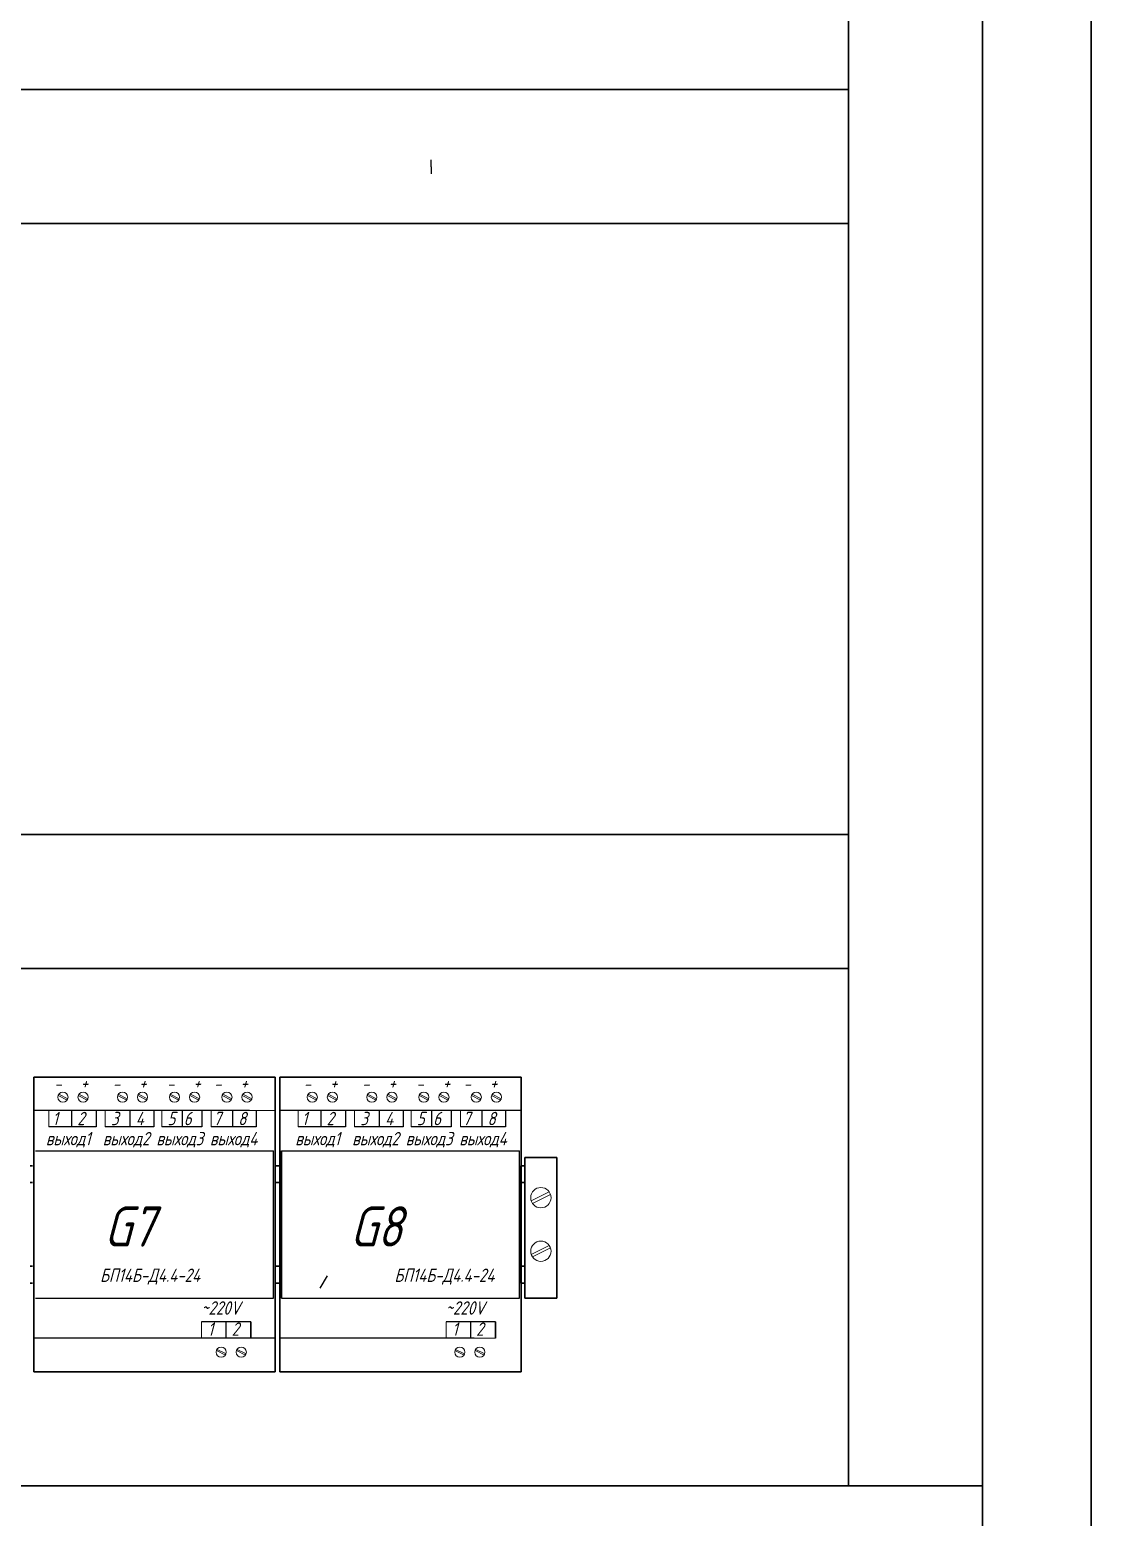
# Model space of a CAD drawing. Header units: millimetres. Extents: x 541 to 3142, y -35 to 600.
# Drawn here: x 724.7 to 803.9, y 346.1 to 457.2 of the extents above; entities that cross this region are included whole.
import ezdxf

# ---------------------------------------------------------------- set-up
doc = ezdxf.new("R2010")
doc.units = ezdxf.units.MM
doc.layers.add('АСУТП', color=7, linetype='Continuous')
doc.styles.add('GOST тип А', font='GOST_A.TTF', dxfattribs={"oblique": 15})

msp = doc.modelspace()

# ---------------------------------------------------------------- linework, layer by layer
at = {"color": 7, "lineweight": 30}
for p, q in [((795.8217, 535.947), (795.8217, 292.1642)), ((785.8217, 524.915), (785.8217, 348.4881)), ((634.5717, 452.7641), (785.8217, 452.7641)), ((634.5717, 442.7641), (785.8217, 442.7641)), ((634.5717, 397.1272), (785.8217, 397.1272)), ((634.5717, 387.1272), (785.8217, 387.1272)), ((725.0046, 357.0127), (725.0046, 379.0127)), ((725.0046, 379.0127), (743.0046, 379.0127)), ((743.0046, 379.0127), (743.0046, 357.0127)), ((743.373, 357.0127), (743.373, 379.0127)), ((743.373, 357.0127), (743.373, 379.0127)), ((743.373, 379.0127), (761.373, 379.0127)), ((761.373, 379.0127), (761.373, 357.0127)), ((724.8869, 372.3877), (724.7229, 372.3877)), ((743.373, 372.3877), (743.0046, 372.3877)), ((761.6521, 372.3877), (761.3559, 372.3877)), ((761.3559, 372.3877), (761.3559, 363.6377)), ((761.6521, 362.5127), (761.6521, 373.0127)), ((764.0521, 373.0127), (761.6521, 373.0127)), ((764.0521, 362.5127), (764.0521, 373.0127)), ((724.7229, 371.1377), (724.8869, 371.1377)), ((724.8869, 371.1377), (724.7229, 371.1377)), ((743.373, 371.1377), (743.0046, 371.1377)), ((761.6521, 371.1377), (761.3559, 371.1377)), ((724.7229, 364.8877), (724.8869, 364.8877)), ((724.8869, 364.8877), (724.7229, 364.8877)), ((743.373, 364.8877), (743.0046, 364.8877)), ((761.6521, 364.8877), (761.3559, 364.8877)), ((724.8869, 363.6377), (724.7229, 363.6377)), ((743.373, 363.6377), (743.0046, 363.6377)), ((761.6521, 363.6377), (761.3559, 363.6377)), ((761.6521, 362.5127), (764.0521, 362.5127)), ((743.0046, 357.0127), (725.0046, 357.0127)), ((761.373, 357.0127), (743.373, 357.0127)), ((634.5717, 348.4881), (795.8217, 348.4881))]:
    msp.add_line(p, q, dxfattribs=at)
at = {"color": 7}
for p, q in [((754.6655, 446.9873), (754.6655, 447.5042)), ((754.6655, 446.9873), (754.6655, 447.5042)), ((754.6655, 446.9873), (754.6655, 446.9873)), ((754.6655, 446.9873), (754.6655, 446.4772)), ((785.8217, 442.7641), (785.8217, 348.4881)), ((741.0949, 376.5127), (725.0046, 376.5127)), ((727.4628, 376.5127), (725.0046, 376.5127)), ((727.8012, 376.5127), (727.8012, 375.2969)), ((729.643, 376.5127), (729.643, 375.2969)), ((732.1678, 376.5127), (732.1678, 375.2969)), ((733.9464, 376.5127), (733.9464, 375.2969)), ((736.0661, 376.5127), (736.0661, 375.2969)), ((737.5415, 376.5127), (737.5415, 375.2969)), ((739.8163, 376.5127), (739.8163, 375.2969)), ((741.5949, 376.5127), (741.5949, 375.2969)), ((761.373, 376.5127), (743.373, 376.5127)), ((746.4197, 376.5127), (746.4197, 375.2969)), ((748.2615, 376.5127), (748.2615, 375.2969)), ((750.7863, 376.5127), (750.7863, 375.2969)), ((752.5649, 376.5127), (752.5649, 375.2969)), ((754.6846, 376.5127), (754.6846, 375.2969)), ((756.16, 376.5127), (756.16, 375.2969)), ((758.4348, 376.5127), (758.4348, 375.2969)), ((760.2134, 376.5127), (760.2134, 375.2969)), ((727.8012, 375.2969), (726.1209, 375.2969)), ((729.643, 375.2969), (727.8012, 375.2969)), ((732.1678, 375.2969), (730.326, 375.2969)), ((733.9464, 375.2969), (732.1678, 375.2969)), ((736.3829, 375.2969), (734.541, 375.2969)), ((737.5415, 375.2969), (736.3829, 375.2969)), ((739.8163, 375.2969), (738.2245, 375.2969)), ((741.5949, 375.2969), (739.8163, 375.2969)), ((746.4197, 375.2969), (744.7394, 375.2969)), ((748.2615, 375.2969), (746.4197, 375.2969)), ((750.7863, 375.2969), (748.9444, 375.2969)), ((752.5649, 375.2969), (750.7863, 375.2969)), ((755.0013, 375.2969), (753.1595, 375.2969)), ((756.16, 375.2969), (755.0013, 375.2969)), ((758.4348, 375.2969), (756.8429, 375.2969)), ((760.2134, 375.2969), (758.4348, 375.2969)), ((725.1296, 373.5127), (742.8796, 373.5127)), ((742.8796, 362.5127), (742.8796, 373.5127)), ((743.498, 373.5127), (743.498, 362.5127)), ((743.498, 362.5127), (743.498, 373.5127)), ((743.498, 373.5127), (761.248, 373.5127)), ((761.248, 362.5127), (761.248, 373.5127)), ((746.3654, 363.2611), (746.9231, 364.1729)), ((725.1296, 362.5127), (742.8796, 362.5127)), ((743.498, 362.5127), (761.248, 362.5127)), ((739.3635, 360.7285), (737.5216, 360.7285)), ((741.2053, 360.7285), (739.3635, 360.7285)), ((739.3635, 359.5127), (739.3635, 360.7285)), ((741.2053, 360.7285), (741.2053, 359.5127)), ((741.2053, 359.5127), (741.2053, 360.7285)), ((757.6135, 360.7285), (755.7716, 360.7285)), ((759.4553, 360.7285), (757.6135, 360.7285)), ((757.6135, 359.5127), (757.6135, 360.7285)), ((759.4553, 360.7285), (759.4553, 359.5127)), ((759.4553, 359.5127), (759.4553, 360.7285)), ((739.3635, 359.5127), (725.0046, 359.5127)), ((743.0046, 359.5127), (739.3635, 359.5127)), ((757.8635, 359.5127), (743.373, 359.5127))]:
    msp.add_line(p, q, dxfattribs=at)
at = {"color": 7, "linetype": 'Continuous', "lineweight": 0}
for p, q in [((727.5279, 377.3952), (726.8549, 377.7306)), ((727.5279, 377.3952), (726.8549, 377.7306)), ((729.0279, 377.3952), (728.3549, 377.7306)), ((729.0279, 377.3952), (728.3549, 377.7306)), ((731.9731, 377.3952), (731.3001, 377.7306)), ((731.9731, 377.3952), (731.3001, 377.7306)), ((733.4731, 377.3952), (732.8001, 377.7306)), ((733.4731, 377.3952), (732.8001, 377.7306)), ((735.8571, 377.3952), (735.1841, 377.7306)), ((735.8571, 377.3952), (735.1841, 377.7306)), ((737.3571, 377.3952), (736.6841, 377.7306)), ((737.3571, 377.3952), (736.6841, 377.7306)), ((739.7711, 377.3952), (739.0982, 377.7306)), ((739.7711, 377.3952), (739.0982, 377.7306)), ((741.2711, 377.3952), (740.5982, 377.7306)), ((741.2711, 377.3952), (740.5982, 377.7306)), ((746.1464, 377.3952), (745.4734, 377.7306)), ((746.1464, 377.3952), (745.4734, 377.7306)), ((747.6464, 377.3952), (746.9734, 377.7306)), ((747.6464, 377.3952), (746.9734, 377.7306)), ((750.5916, 377.3952), (749.9186, 377.7306)), ((750.5916, 377.3952), (749.9186, 377.7306)), ((752.0916, 377.3952), (751.4186, 377.7306)), ((752.0916, 377.3952), (751.4186, 377.7306)), ((754.4755, 377.3952), (753.8026, 377.7306)), ((754.4755, 377.3952), (753.8026, 377.7306)), ((755.9755, 377.3952), (755.3026, 377.7306)), ((755.9755, 377.3952), (755.3026, 377.7306)), ((758.3896, 377.3952), (757.7167, 377.7306)), ((758.3896, 377.3952), (757.7167, 377.7306)), ((759.8896, 377.3952), (759.2167, 377.7306)), ((759.8896, 377.3952), (759.2167, 377.7306)), ((727.4819, 377.303), (726.809, 377.6383)), ((727.4819, 377.303), (726.809, 377.6383)), ((728.9819, 377.303), (728.309, 377.6383)), ((728.9819, 377.303), (728.309, 377.6383)), ((731.9271, 377.303), (731.2542, 377.6383)), ((731.9271, 377.303), (731.2542, 377.6383)), ((733.4271, 377.303), (732.7542, 377.6383)), ((733.4271, 377.303), (732.7542, 377.6383)), ((735.8111, 377.303), (735.1381, 377.6383)), ((735.8111, 377.303), (735.1381, 377.6383)), ((737.3111, 377.303), (736.6381, 377.6383)), ((737.3111, 377.303), (736.6381, 377.6383)), ((739.7252, 377.303), (739.0522, 377.6383)), ((739.7252, 377.303), (739.0522, 377.6383)), ((741.2252, 377.303), (740.5522, 377.6383)), ((741.2252, 377.303), (740.5522, 377.6383)), ((746.1004, 377.303), (745.4275, 377.6383)), ((746.1004, 377.303), (745.4275, 377.6383)), ((747.6004, 377.303), (746.9275, 377.6383)), ((747.6004, 377.303), (746.9275, 377.6383)), ((750.5456, 377.303), (749.8727, 377.6383)), ((750.5456, 377.303), (749.8727, 377.6383)), ((752.0456, 377.303), (751.3727, 377.6383)), ((752.0456, 377.303), (751.3727, 377.6383)), ((754.4296, 377.303), (753.7566, 377.6383)), ((754.4296, 377.303), (753.7566, 377.6383)), ((755.9296, 377.303), (755.2566, 377.6383)), ((755.9296, 377.303), (755.2566, 377.6383)), ((758.3437, 377.303), (757.6707, 377.6383)), ((758.3437, 377.303), (757.6707, 377.6383)), ((759.8437, 377.303), (759.1707, 377.6383)), ((759.8437, 377.303), (759.1707, 377.6383)), ((725.0046, 376.5127), (743.0046, 376.5127)), ((726.1209, 376.5127), (726.1209, 375.2969)), ((726.1209, 375.2969), (726.1209, 376.5127)), ((727.8012, 375.2969), (727.8012, 376.5127)), ((727.8012, 376.5127), (729.643, 376.5127)), ((730.326, 375.2969), (730.326, 376.5127)), ((730.326, 376.5127), (732.1678, 376.5127)), ((732.1678, 375.2969), (732.1678, 376.5127)), ((732.1678, 376.5127), (733.9464, 376.5127)), ((734.541, 375.2969), (734.541, 376.5127)), ((734.541, 376.5127), (736.3829, 376.5127)), ((736.3829, 376.5127), (737.5415, 376.5127)), ((737.9745, 376.5127), (739.8163, 376.5127)), ((738.2245, 375.2969), (738.2245, 376.5127)), ((739.8163, 375.2969), (739.8163, 376.5127)), ((739.8163, 376.5127), (741.5949, 376.5127)), ((743.373, 376.5127), (760.123, 376.5127)), ((744.7394, 376.5127), (744.7394, 375.2969)), ((744.7394, 375.2969), (744.7394, 376.5127)), ((746.4197, 375.2969), (746.4197, 376.5127)), ((746.4197, 376.5127), (748.2615, 376.5127)), ((748.9444, 375.2969), (748.9444, 376.5127)), ((748.9444, 376.5127), (750.7863, 376.5127)), ((750.7863, 375.2969), (750.7863, 376.5127)), ((750.7863, 376.5127), (752.5649, 376.5127)), ((753.1595, 375.2969), (753.1595, 376.5127)), ((753.1595, 376.5127), (755.0013, 376.5127)), ((755.0013, 376.5127), (756.16, 376.5127)), ((756.5929, 376.5127), (758.4348, 376.5127)), ((756.8429, 375.2969), (756.8429, 376.5127)), ((758.4348, 375.2969), (758.4348, 376.5127)), ((758.4348, 376.5127), (760.2134, 376.5127)), ((762.1332, 369.7696), (763.4791, 370.4403)), ((762.2251, 369.5852), (763.571, 370.2558)), ((762.1332, 365.7696), (763.4791, 366.4403)), ((762.2251, 365.5852), (763.571, 366.2558)), ((737.5216, 360.7285), (737.5216, 359.5127)), ((739.3635, 360.7285), (739.3635, 359.5127)), ((755.7716, 360.7285), (755.7716, 359.5127)), ((757.6135, 360.7285), (757.6135, 359.5127)), ((737.5216, 359.5127), (739.3635, 359.5127)), ((739.3635, 359.5127), (741.2053, 359.5127)), ((755.7716, 359.5127), (757.6135, 359.5127)), ((757.6135, 359.5127), (759.4553, 359.5127)), ((739.2986, 358.2559), (738.6256, 358.5913)), ((739.2986, 358.2559), (738.6256, 358.5913)), ((739.3446, 358.3482), (738.6716, 358.6835)), ((739.3446, 358.3482), (738.6716, 358.6835)), ((740.7986, 358.2559), (740.1256, 358.5913)), ((740.7986, 358.2559), (740.1256, 358.5913)), ((740.8446, 358.3482), (740.1716, 358.6835)), ((740.8446, 358.3482), (740.1716, 358.6835)), ((757.1138, 358.2559), (756.4409, 358.5913)), ((757.1138, 358.2559), (756.4409, 358.5913)), ((757.1598, 358.3482), (756.4868, 358.6835)), ((757.1598, 358.3482), (756.4868, 358.6835)), ((758.6138, 358.2559), (757.9409, 358.5913)), ((758.6138, 358.2559), (757.9409, 358.5913)), ((758.6598, 358.3482), (757.9868, 358.6835)), ((758.6598, 358.3482), (757.9868, 358.6835))]:
    msp.add_line(p, q, dxfattribs=at)
for centre, radius in [((727.1684, 377.5168), 0.3795), ((727.1684, 377.5168), 0.3795), ((728.6684, 377.5168), 0.3795), ((728.6684, 377.5168), 0.3795), ((731.6136, 377.5168), 0.3795), ((731.6136, 377.5168), 0.3795), ((733.1136, 377.5168), 0.3795), ((733.1136, 377.5168), 0.3795), ((735.4976, 377.5168), 0.3795), ((735.4976, 377.5168), 0.3795), ((736.9976, 377.5168), 0.3795), ((736.9976, 377.5168), 0.3795), ((739.4117, 377.5168), 0.3795), ((739.4117, 377.5168), 0.3795), ((740.9117, 377.5168), 0.3795), ((740.9117, 377.5168), 0.3795), ((745.7869, 377.5168), 0.3795), ((745.7869, 377.5168), 0.3795), ((747.2869, 377.5168), 0.3795), ((747.2869, 377.5168), 0.3795), ((750.2321, 377.5168), 0.3795), ((750.2321, 377.5168), 0.3795), ((751.7321, 377.5168), 0.3795), ((751.7321, 377.5168), 0.3795), ((754.1161, 377.5168), 0.3795), ((754.1161, 377.5168), 0.3795), ((755.6161, 377.5168), 0.3795), ((755.6161, 377.5168), 0.3795), ((758.0302, 377.5168), 0.3795), ((758.0302, 377.5168), 0.3795), ((759.5302, 377.5168), 0.3795), ((759.5302, 377.5168), 0.3795), ((762.8521, 370.0127), 0.7589), ((762.8521, 366.0127), 0.7589), ((738.9851, 358.4697), 0.3795), ((738.9851, 358.4697), 0.3795), ((740.4851, 358.4697), 0.3795), ((740.4851, 358.4697), 0.3795), ((756.8003, 358.4697), 0.3795), ((756.8003, 358.4697), 0.3795), ((758.3003, 358.4697), 0.3795), ((758.3003, 358.4697), 0.3795)]:
    msp.add_circle(centre, radius, dxfattribs=at)
at = {"layer": 'АСУТП', "color": 7, "lineweight": 30}
for p, q in [((803.9467, 554.697), (803.9467, 254.697)), ((795.8217, 541.947), (795.8217, 267.447))]:
    msp.add_line(p, q, dxfattribs=at)

# ---------------------------------------------------------------- texts
at = {"color": 7, "linetype": 'Continuous', "lineweight": 0, "style": 'GOST тип А', "oblique": 15}
for s, p in [('-', (726.5088, 378.0164)), ('+', (728.4936, 378.0885)), ('-', (730.8754, 378.0164)), ('+', (732.8602, 378.0885)), ('-', (734.919, 378.0164)), ('+', (736.9038, 378.0885)), ('-', (738.4429, 378.0164)), ('+', (740.4277, 378.0885)), ('-', (745.1272, 378.0164)), ('+', (747.1121, 378.0885)), ('-', (749.4939, 378.0164)), ('+', (751.4787, 378.0885)), ('-', (753.5375, 378.0164)), ('+', (755.5223, 378.0885)), ('-', (757.0614, 378.0164)), ('+', (759.0462, 378.0885)), ('1', (726.393, 375.423)), ('2', (728.2348, 375.423)), ('3', (730.7596, 375.423)), ('4', (732.6015, 375.423)), ('5', (734.9747, 375.423)), ('6', (736.192, 375.423)), ('7', (738.4081, 375.423)), ('8', (740.25, 375.423)), ('1', (745.0115, 375.423)), ('2', (746.8533, 375.423)), ('3', (749.3781, 375.423)), ('4', (751.22, 375.423)), ('5', (753.5932, 375.423)), ('6', (754.8104, 375.423)), ('7', (757.0266, 375.423)), ('8', (758.8685, 375.423)), ('выход1', (725.893, 373.923)), ('выход2', (730.143, 373.923)), ('выход3', (734.143, 373.923)), ('выход4', (738.143, 373.923)), ('выход1', (744.5115, 373.923)), ('выход2', (748.7615, 373.923)), ('выход3', (752.7615, 373.923)), ('выход4', (756.7615, 373.923)), ('БП14Б-Д4.4-24', (729.9378, 363.7192)), ('БП14Б-Д4.4-24', (751.9146, 363.7192)), ('~220V', (737.4877, 361.275)), ('~220V', (755.7377, 361.275)), ('1', (737.9844, 359.6982)), ('2', (739.7685, 359.6982)), ('1', (756.2344, 359.6982)), ('2', (758.0185, 359.6982))]:
    msp.add_text(s, height=1, dxfattribs=at).set_placement(p)
at = {"color": 7, "lineweight": 0, "style": 'GOST тип А', "oblique": 15}
for s, p in [('G7', (730.23, 366.3592)), ('G8', (748.5985, 366.3592))]:
    msp.add_text(s, height=3, dxfattribs=at).set_placement(p)

doc.saveas('drawing.dxf')
